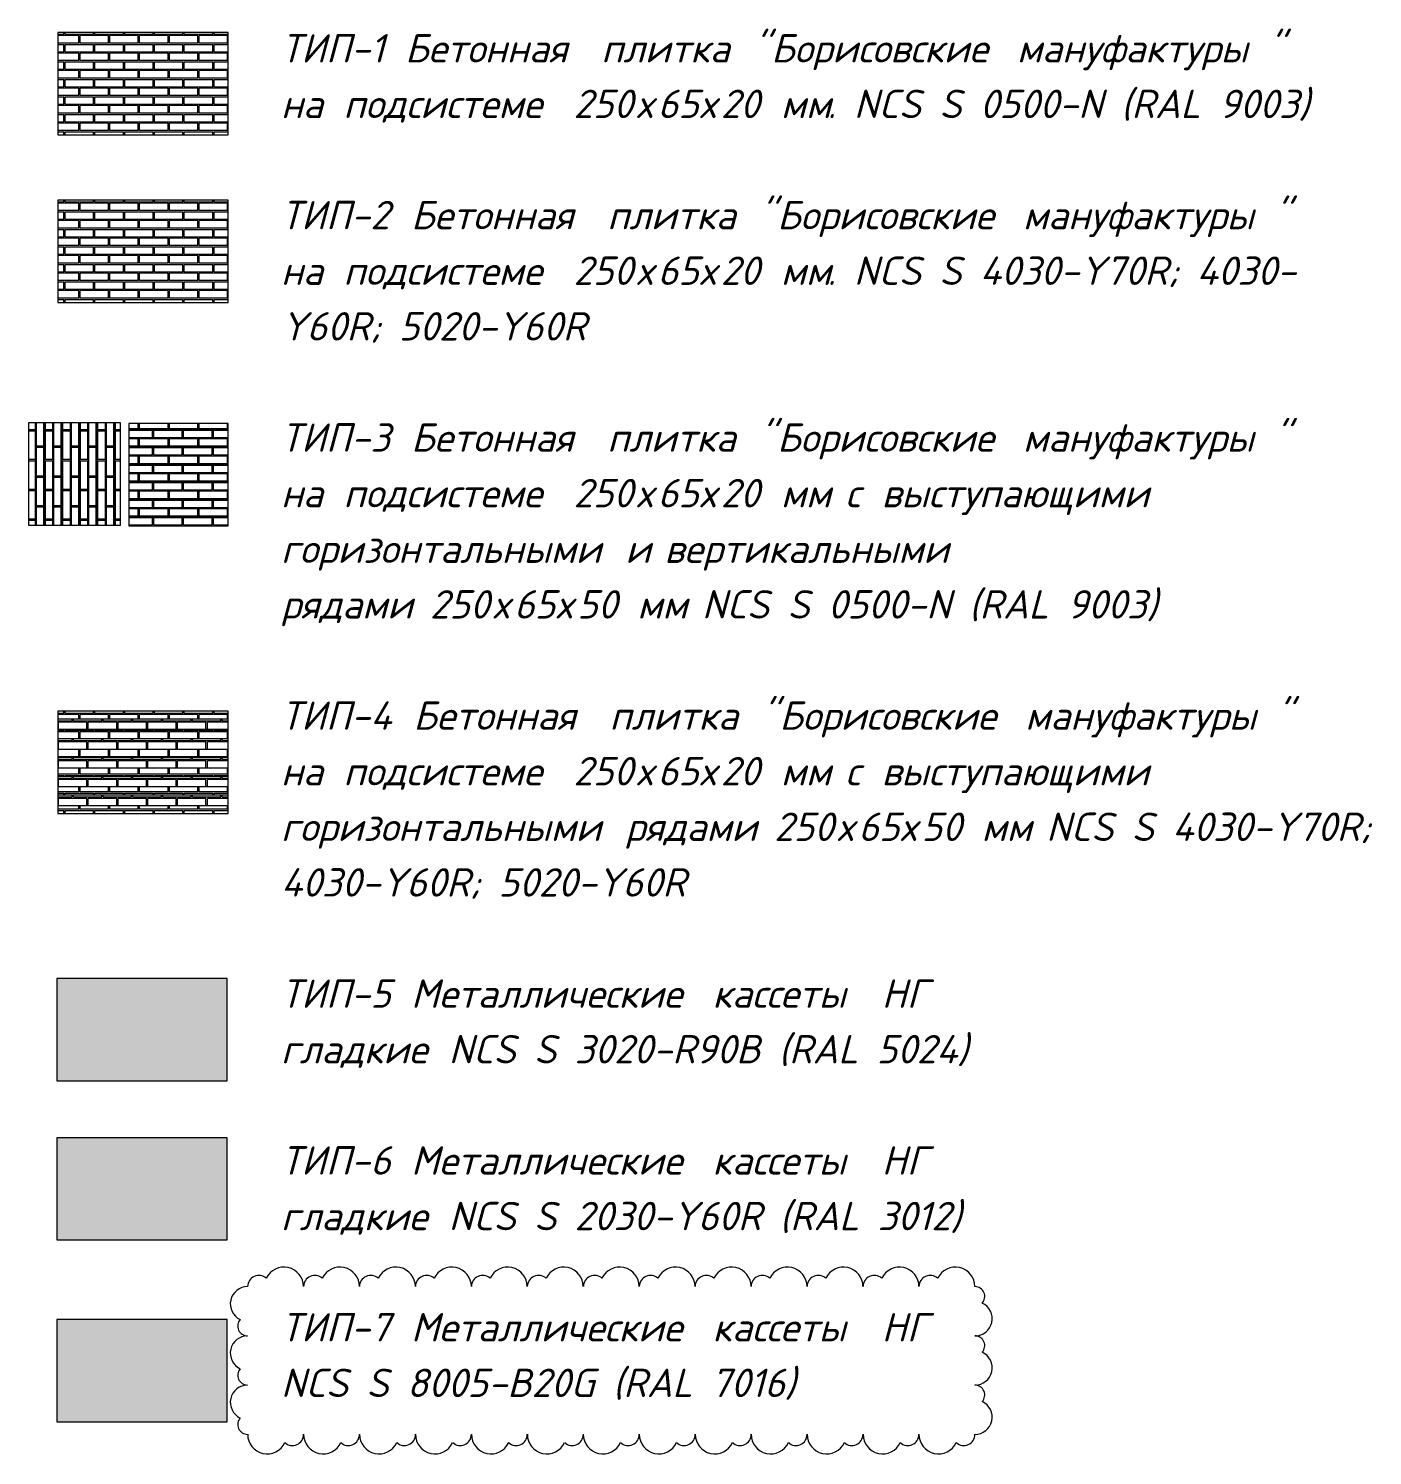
# Model space of a CAD drawing. Header units: millimetres. Extents: x 3914 to 443608, y -156176 to 78197.
# Drawn here: x 431782 to 443608, y -66014 to -53454 of the extents above; entities that cross this region are included whole.
import ezdxf

# ---------------------------------------------------------------- set-up
doc = ezdxf.new("R2010")
doc.units = ezdxf.units.MM
doc.layers.add('A-DETL-1', color=7, linetype='Continuous', lineweight=13)
doc.layers.add('G-ANNO-TEXT', color=7, linetype='Continuous', lineweight=9)
for name, color, linetype, lineweight, true_color in [('A-DETL-GENF-2', 7, 'Continuous', 9, 0xe1bc66), ('A-DETL-GENF-3', 7, 'Continuous', 9, 0x696a6b), ('A-DETL-GENF-4', 7, 'Continuous', 5, 0x646464), ('A-DETL-GENF-5', 9, 'Continuous', 5, 0x808080), ('A-DETL-GENF-7', 7, 'Continuous', 9, 0xffffff), ('G-ANNO-REVC', 1, 'Continuous', 20, 0xff0000)]:
    doc.layers.add(name, color=color, linetype=linetype, lineweight=lineweight, true_color=true_color)
doc.styles.add('ISOCPEUR_I_5', font='isocpeui.ttf', dxfattribs={"height": 125})

# ---------------------------------------------------------------- blocks, each defined once
blk = doc.blocks.new('Family - ___-39686415-АР2_Фасады_Условные обозначения')
at = {"layer": 'G-ANNO-REVC'}
for centre, radius, start, end in [((6189, -5502), 172, 0, 154.7912), ((6682, -5502), 172, 0, 154.7912), ((7174, -5502), 172, 0, 154.7912), ((7666, -5502), 172, 0, 154.7912), ((8158, -5502), 172, 0, 154.7912), ((8651, -5502), 172, 0, 154.7912), ((9143, -5502), 172, 0, 154.7912), ((9635, -5502), 172, 0, 154.7912), ((10128, -5502), 172, 0, 154.7912), ((10620, -5502), 172, 0, 154.7912), ((11112, -5502), 172, 0, 154.7912), ((11605, -5502), 172, 0, 154.7912), ((12097, -5502), 172, 0, 154.7912), ((5869, -5654), 152, 90, 244.7912), ((5968, -5502), 98.5, 48.1897, 180), ((6460, -5502), 98.5, 48.1897, 180), ((6952, -5502), 98.5, 48.1897, 180), ((7445, -5502), 98.5, 48.1897, 180), ((7937, -5502), 98.5, 48.1897, 180), ((8429, -5502), 98.5, 48.1897, 180), ((8922, -5502), 98.5, 48.1897, 180), ((9414, -5502), 98.5, 48.1897, 180), ((9906, -5502), 98.5, 48.1897, 180), ((10398, -5502), 98.5, 48.1897, 180), ((10891, -5502), 98.5, 48.1897, 180), ((11383, -5502), 98.5, 48.1897, 180), ((11875, -5502), 98.5, 48.1897, 180), ((12269, -5589), 86.7, 318.1897, 90), ((12269, -5784), 152, 270, 64.7912), ((5869, -5849), 86.7, 138.1897, 270), ((5869, -6087), 152, 90, 244.7912), ((12269, -6022), 86.7, 318.1897, 90), ((12269, -6217), 152, 270, 64.7912), ((5869, -6282), 86.7, 138.1897, 270), ((5869, -6521), 152, 90, 244.7912), ((12269, -6456), 86.7, 318.1897, 90), ((12269, -6651), 152, 270, 64.7912), ((5869, -6716), 86.7, 138.1897, 270), ((6042, -6802), 172, 180, 334.7912), ((6263, -6802), 98.5, 228.1897, 0), ((6534, -6802), 172, 180, 334.7912), ((6755, -6802), 98.5, 228.1897, 0), ((7026, -6802), 172, 180, 334.7912), ((7248, -6802), 98.5, 228.1897, 0), ((7518, -6802), 172, 180, 334.7912), ((7740, -6802), 98.5, 228.1897, 0), ((8011, -6802), 172, 180, 334.7912), ((8232, -6802), 98.5, 228.1897, 0), ((8503, -6802), 172, 180, 334.7912), ((8725, -6802), 98.5, 228.1897, 0), ((8995, -6802), 172, 180, 334.7912), ((9217, -6802), 98.5, 228.1897, 0), ((9488, -6802), 172, 180, 334.7912), ((9709, -6802), 98.5, 228.1897, 0), ((9980, -6802), 172, 180, 334.7912), ((10202, -6802), 98.5, 228.1897, 0), ((10472, -6802), 172, 180, 334.7912), ((10694, -6802), 98.5, 228.1897, 0), ((10965, -6802), 172, 180, 334.7912), ((11186, -6802), 98.5, 228.1897, 0), ((11457, -6802), 172, 180, 334.7912), ((11678, -6802), 98.5, 228.1897, 0), ((11949, -6802), 172, 180, 334.7912), ((12171, -6802), 98.5, 228.1897, 0)]:
    blk.add_arc(centre, radius, start, end, dxfattribs=at)

msp = doc.modelspace()

# ---------------------------------------------------------------- hatches: boundary and pattern name
at = {"layer": 'A-DETL-GENF-2'}
msp.add_hatch(color=256, dxfattribs=at).paths.add_polyline_path([(432031.3, -62717.3), (433531.3, -62717.3), (433531.3, -61817.3), (432031.3, -61817.3)], flags=0)
at = {"layer": 'A-DETL-GENF-3'}
msp.add_hatch(color=256, dxfattribs=at).paths.add_polyline_path([(432031.3, -64117.3), (433531.3, -64117.3), (433531.3, -63217.3), (432031.3, -63217.3)], flags=0)
at = {"layer": 'A-DETL-GENF-4'}
msp.add_hatch(color=256, dxfattribs=at).paths.add_polyline_path([(433502, -65717.3), (433531.3, -65717.3), (433531.3, -64817.3), (432031.3, -64817.3), (432031.3, -65717.3)], flags=0)
at = {"layer": 'A-DETL-GENF-5'}
h = msp.add_hatch(dxfattribs=at)
h.set_pattern_fill('FP_68', color=256, style=0, pattern_type=2)
h.set_pattern_definition([(180, (424363.64, -72393.34), (-2e-14, -154), [125, -137]), (90, (424363.64, -72458.34), (-262, 2e-14), [65, -89]), (180, (424363.64, -72458.34), (-2e-14, -154), [125, -137]), (90, (424375.64, -72458.34), (-262, 2e-14), [65, -89]), (180, (424500.64, -72458.34), (-2e-14, -154), [125, -137]), (180, (424500.64, -72393.34), (-2e-14, -154), [125, -137]), (90, (424244.64, -72381.34), (-262, 2e-14), [65, -89]), (90, (424494.64, -72381.34), (-262, 2e-14), [65, -89]), (0, (424244.64, -72381.34), (0, -154), [250, -12]), (0, (424244.64, -72316.34), (0, -154), [250, -12])])
h.paths.add_polyline_path([(433538.6, -55864.3), (433538.6, -54964.3), (432038.6, -54964.3), (432038.6, -55864.3)], flags=0)
h = msp.add_hatch(dxfattribs=at)
h.set_pattern_fill('FP_73', color=256, style=0, pattern_type=2)
h.set_pattern_definition([(270, (449022.37, -65658.54), (154, 9e-15), [125, -137]), (180, (449087.37, -65658.54), (-3e-14, -262), [65, -89]), (270, (449087.37, -65658.54), (154, 9e-15), [125, -137]), (180, (449087.37, -65646.54), (-3e-14, -262), [65, -89]), (270, (449087.37, -65521.54), (154, 9e-15), [125, -137]), (270, (449022.37, -65521.54), (154, 9e-15), [125, -137]), (180, (449010.37, -65777.54), (-3e-14, -262), [65, -89]), (180, (449010.37, -65527.54), (-3e-14, -262), [65, -89]), (90, (449010.37, -65777.54), (154, -9e-15), [250, -12]), (90, (448945.37, -65777.54), (154, -9e-15), [250, -12])])
h.paths.add_polyline_path([(432076.1, -57824.5), (432076.1, -56924.5), (431997.6, -56924.5), (431997.6, -57824.5), (432038.6, -57824.5)], flags=0)
h.paths.add_polyline_path([(431843.6, -57824.5), (431922.1, -57824.5), (431922.1, -56924.5), (431843.6, -56924.5)], flags=0)
h.paths.add_polyline_path([(432459.6, -57824.5), (432538.1, -57824.5), (432538.1, -56924.5), (432459.6, -56924.5)], flags=0)
h.paths.add_polyline_path([(432230.1, -57824.5), (432230.1, -56924.5), (432151.6, -56924.5), (432151.6, -57824.5)], flags=0)
h.paths.add_polyline_path([(432384.1, -57824.5), (432384.1, -56924.5), (432305.6, -56924.5), (432305.6, -57824.5)], flags=0)
h = msp.add_hatch(dxfattribs=at)
h.set_pattern_fill('FP_79', color=256, style=0, pattern_type=2)
h.set_pattern_definition([(180, (424881.88, -74159.77), (-2e-14, -154), [125, -137]), (90, (424881.88, -74224.77), (-262, 2e-14), [65, -89]), (180, (424881.88, -74224.77), (-2e-14, -154), [125, -137]), (90, (424893.88, -74224.77), (-262, 2e-14), [65, -89]), (180, (425018.88, -74224.77), (-2e-14, -154), [125, -137]), (180, (425018.88, -74159.77), (-2e-14, -154), [125, -137]), (90, (424762.88, -74147.77), (-262, 2e-14), [65, -89]), (90, (425012.88, -74147.77), (-262, 2e-14), [65, -89]), (0, (424762.88, -74147.77), (0, -154), [250, -12]), (0, (424762.88, -74082.77), (0, -154), [250, -12])])
h.paths.add_polyline_path([(432665.1, -57830.8), (433538.6, -57829.8), (433538.6, -57752.3), (432665.1, -57752.3), (432665.1, -57829.8)], flags=0)
h.paths.add_polyline_path([(433538.6, -57676.8), (433538.6, -57598.3), (432665.1, -57598.3), (432665.1, -57676.8)], flags=0)
h.paths.add_polyline_path([(432665.1, -57522.8), (433538.6, -57522.8), (433538.6, -57444.3), (432665.1, -57444.3)], flags=0)
h.paths.add_polyline_path([(432665.1, -57368.8), (433538.6, -57368.8), (433538.6, -57290.3), (432665.1, -57290.3)], flags=0)
h.paths.add_polyline_path([(432665.1, -57214.8), (433538.6, -57214.8), (433538.6, -57136.3), (432665.1, -57136.3)], flags=0)
h.paths.add_polyline_path([(432665.1, -57060.8), (433538.6, -57060.8), (433538.6, -56982.3), (432665.1, -56982.3)], flags=0)
h = msp.add_hatch(dxfattribs=at)
h.set_pattern_fill('FP_71', color=256, style=0, pattern_type=2)
h.set_pattern_definition([(180, (424363.64, -76893.34), (-2e-14, -154), [125, -137]), (90, (424363.64, -76958.34), (-262, 2e-14), [65, -89]), (180, (424363.64, -76958.34), (-2e-14, -154), [125, -137]), (90, (424375.64, -76958.34), (-262, 2e-14), [65, -89]), (180, (424500.64, -76958.34), (-2e-14, -154), [125, -137]), (180, (424500.64, -76893.34), (-2e-14, -154), [125, -137]), (90, (424244.64, -76881.34), (-262, 2e-14), [65, -89]), (90, (424494.64, -76881.34), (-262, 2e-14), [65, -89]), (0, (424244.64, -76881.34), (0, -154), [250, -12]), (0, (424244.64, -76816.34), (0, -154), [250, -12])])
h.paths.add_polyline_path([(432038.6, -60364.3), (433538.6, -60364.3), (433538.6, -60292.3), (432038.6, -60292.3)], flags=0)
h.paths.add_polyline_path([(432665.1, -60203.3), (433538.6, -60203.3), (433538.6, -60126.3), (432038.6, -60126.3), (432038.6, -60203.3)], flags=0)
h.paths.add_polyline_path([(432038.6, -60037.3), (433538.6, -60037.3), (433538.6, -59962.3), (432038.6, -59962.3)], flags=0)
h.paths.add_polyline_path([(432665.1, -59873.3), (433538.6, -59873.3), (433538.6, -59796.3), (432038.6, -59796.3), (432038.6, -59873.3)], flags=0)
h.paths.add_polyline_path([(433538.6, -59707.3), (433538.6, -59622.3), (432038.6, -59622.3), (432038.6, -59707.3), (432665.1, -59707.3)], flags=0)
h.paths.add_polyline_path([(433538.6, -59533.3), (433538.6, -59464.3), (432038.6, -59464.3), (432038.6, -59533.3), (432665.1, -59533.3)], flags=0)
h = msp.add_hatch(dxfattribs=at)
h.set_pattern_fill('FP_75', color=256, style=0, pattern_type=2)
h.set_pattern_definition([(180, (423911.65, -76962.34), (-2e-14, -154), [125, -137]), (90, (423911.65, -77027.34), (-262, 2e-14), [65, -89]), (180, (423911.65, -77027.34), (-2e-14, -154), [125, -137]), (90, (423923.65, -77027.34), (-262, 2e-14), [65, -89]), (180, (424048.65, -77027.34), (-2e-14, -154), [125, -137]), (180, (424048.65, -76962.34), (-2e-14, -154), [125, -137]), (90, (423792.65, -76950.34), (-262, 2e-14), [65, -89]), (90, (424042.65, -76950.34), (-262, 2e-14), [65, -89]), (0, (423792.65, -76950.34), (0, -154), [250, -12]), (0, (423792.65, -76885.34), (0, -154), [250, -12])])
h.paths.add_polyline_path([(432665.1, -59622.3), (433538.6, -59622.3), (433538.6, -59533.3), (432038.6, -59533.3), (432038.6, -59622.3)], flags=0)
h = msp.add_hatch(dxfattribs=at)
h.set_pattern_fill('FP_74', color=256, style=0, pattern_type=2)
h.set_pattern_definition([(180, (423911.65, -77136.34), (-2e-14, -154), [125, -137]), (90, (423911.65, -77201.34), (-262, 2e-14), [65, -89]), (180, (423911.65, -77201.34), (-2e-14, -154), [125, -137]), (90, (423923.65, -77201.34), (-262, 2e-14), [65, -89]), (180, (424048.65, -77201.34), (-2e-14, -154), [125, -137]), (180, (424048.65, -77136.34), (-2e-14, -154), [125, -137]), (90, (423792.65, -77124.34), (-262, 2e-14), [65, -89]), (90, (424042.65, -77124.34), (-262, 2e-14), [65, -89]), (0, (423792.65, -77124.34), (0, -154), [250, -12]), (0, (423792.65, -77059.34), (0, -154), [250, -12])])
h.paths.add_polyline_path([(433538.6, -59796.3), (433538.6, -59707.3), (432038.6, -59707.3), (432038.6, -59796.3), (432665.1, -59796.3)], flags=0)
h = msp.add_hatch(dxfattribs=at)
h.set_pattern_fill('FP_76', color=256, style=0, pattern_type=2)
h.set_pattern_definition([(180, (423911.65, -77302.34), (-2e-14, -154), [125, -137]), (90, (423911.65, -77367.34), (-262, 2e-14), [65, -89]), (180, (423911.65, -77367.34), (-2e-14, -154), [125, -137]), (90, (423923.65, -77367.34), (-262, 2e-14), [65, -89]), (180, (424048.65, -77367.34), (-2e-14, -154), [125, -137]), (180, (424048.65, -77302.34), (-2e-14, -154), [125, -137]), (90, (423792.65, -77290.34), (-262, 2e-14), [65, -89]), (90, (424042.65, -77290.34), (-262, 2e-14), [65, -89]), (0, (423792.65, -77290.34), (0, -154), [250, -12]), (0, (423792.65, -77225.34), (0, -154), [250, -12])])
h.paths.add_polyline_path([(432038.6, -59962.3), (433538.6, -59962.3), (433538.6, -59873.3), (432038.6, -59873.3)], flags=0)
h = msp.add_hatch(dxfattribs=at)
h.set_pattern_fill('FP_77', color=256, style=0, pattern_type=2)
h.set_pattern_definition([(180, (423911.65, -77466.34), (-2e-14, -154), [125, -137]), (90, (423911.65, -77531.34), (-262, 2e-14), [65, -89]), (180, (423911.65, -77531.34), (-2e-14, -154), [125, -137]), (90, (423923.65, -77531.34), (-262, 2e-14), [65, -89]), (180, (424048.65, -77531.34), (-2e-14, -154), [125, -137]), (180, (424048.65, -77466.34), (-2e-14, -154), [125, -137]), (90, (423792.65, -77454.34), (-262, 2e-14), [65, -89]), (90, (424042.65, -77454.34), (-262, 2e-14), [65, -89]), (0, (423792.65, -77454.34), (0, -154), [250, -12]), (0, (423792.65, -77389.34), (0, -154), [250, -12])])
h.paths.add_polyline_path([(432038.6, -60126.3), (433538.6, -60126.3), (433538.6, -60037.3), (432038.6, -60037.3)], flags=0)
h = msp.add_hatch(dxfattribs=at)
h.set_pattern_fill('FP_78', color=256, style=0, pattern_type=2)
h.set_pattern_definition([(180, (423911.65, -77632.34), (-2e-14, -154), [125, -137]), (90, (423911.65, -77697.34), (-262, 2e-14), [65, -89]), (180, (423911.65, -77697.34), (-2e-14, -154), [125, -137]), (90, (423923.65, -77697.34), (-262, 2e-14), [65, -89]), (180, (424048.65, -77697.34), (-2e-14, -154), [125, -137]), (180, (424048.65, -77632.34), (-2e-14, -154), [125, -137]), (90, (423792.65, -77620.34), (-262, 2e-14), [65, -89]), (90, (424042.65, -77620.34), (-262, 2e-14), [65, -89]), (0, (423792.65, -77620.34), (0, -154), [250, -12]), (0, (423792.65, -77555.34), (0, -154), [250, -12])])
h.paths.add_polyline_path([(432038.6, -60292.3), (433538.6, -60292.3), (433538.6, -60203.3), (432038.6, -60203.3)], flags=0)
at = {"layer": 'A-DETL-GENF-7'}
h = msp.add_hatch(dxfattribs=at)
h.set_pattern_fill('FP_69', color=256, style=0, pattern_type=2)
h.set_pattern_definition([(180, (424363.64, -70918.82), (-2e-14, -154), [125, -137]), (90, (424363.64, -70983.82), (-262, 2e-14), [65, -89]), (180, (424363.64, -70983.82), (-2e-14, -154), [125, -137]), (90, (424375.64, -70983.82), (-262, 2e-14), [65, -89]), (180, (424500.64, -70983.82), (-2e-14, -154), [125, -137]), (180, (424500.64, -70918.82), (-2e-14, -154), [125, -137]), (90, (424244.64, -70906.82), (-262, 2e-14), [65, -89]), (90, (424494.64, -70906.82), (-262, 2e-14), [65, -89]), (0, (424244.64, -70906.82), (0, -154), [250, -12]), (0, (424244.64, -70841.82), (0, -154), [250, -12])])
h.paths.add_polyline_path([(433538.6, -54389.8), (433538.6, -53489.8), (432038.6, -53489.8), (432038.6, -54389.8)], flags=0)
h = msp.add_hatch(dxfattribs=at)
h.set_pattern_fill('FP_72', color=256, style=0, pattern_type=2)
h.set_pattern_definition([(270, (448868.16, -65907.08), (154, 9e-15), [125, -137]), (180, (448933.16, -65907.08), (-3e-14, -262), [65, -89]), (270, (448933.16, -65907.08), (154, 9e-15), [125, -137]), (180, (448933.16, -65895.08), (-3e-14, -262), [65, -89]), (270, (448933.16, -65770.08), (154, 9e-15), [125, -137]), (270, (448868.16, -65770.08), (154, 9e-15), [125, -137]), (180, (448856.16, -66026.08), (-3e-14, -262), [65, -89]), (180, (448856.16, -65776.08), (-3e-14, -262), [65, -89]), (90, (448856.16, -66026.08), (154, -9e-15), [250, -12]), (90, (448791.16, -66026.08), (154, -9e-15), [250, -12])])
h.paths.add_polyline_path([(432151.6, -57824.5), (432151.6, -56924.5), (432076.1, -56924.5), (432076.1, -57824.5)], flags=0)
h.paths.add_polyline_path([(431843.6, -57824.5), (431843.6, -56924.5), (431782.3, -56924.5), (431782.3, -57824.5)], flags=0)
h.paths.add_polyline_path([(432592.6, -57824.5), (432592.6, -56924.5), (432538.1, -56924.5), (432538.1, -57824.5)], flags=0)
h.paths.add_polyline_path([(431922.1, -57824.5), (431997.6, -57824.5), (431997.6, -56924.5), (431922.1, -56924.5)], flags=0)
h.paths.add_polyline_path([(432459.6, -57824.5), (432459.6, -56924.5), (432384.1, -56924.5), (432384.1, -57824.5)], flags=0)
h.paths.add_polyline_path([(432305.6, -57824.5), (432305.6, -56924.5), (432230.1, -56924.5), (432230.1, -57824.5)], flags=0)
h = msp.add_hatch(dxfattribs=at)
h.set_pattern_fill('FP_70', color=256, style=0, pattern_type=2)
h.set_pattern_definition([(180, (424363.64, -74313.82), (-2e-14, -154), [125, -137]), (90, (424363.64, -74378.82), (-262, 2e-14), [65, -89]), (180, (424363.64, -74378.82), (-2e-14, -154), [125, -137]), (90, (424375.64, -74378.82), (-262, 2e-14), [65, -89]), (180, (424500.64, -74378.82), (-2e-14, -154), [125, -137]), (180, (424500.64, -74313.82), (-2e-14, -154), [125, -137]), (90, (424244.64, -74301.82), (-262, 2e-14), [65, -89]), (90, (424494.64, -74301.82), (-262, 2e-14), [65, -89]), (0, (424244.64, -74301.82), (0, -154), [250, -12]), (0, (424244.64, -74236.82), (0, -154), [250, -12])])
h.paths.add_polyline_path([(432665.1, -57752.3), (433538.6, -57752.3), (433538.6, -57676.8), (432665.1, -57676.8)], flags=0)
h.paths.add_polyline_path([(432665.1, -57598.3), (433538.6, -57598.3), (433538.6, -57522.8), (432665.1, -57522.8)], flags=0)
h.paths.add_polyline_path([(433538.6, -57444.3), (433538.6, -57368.8), (432665.1, -57368.8), (432665.1, -57444.3)], flags=0)
h.paths.add_polyline_path([(433538.6, -57290.3), (433538.6, -57214.8), (432665.1, -57214.8), (432665.1, -57290.3)], flags=0)
h.paths.add_polyline_path([(432665.1, -57136.3), (433538.6, -57136.3), (433538.6, -57060.8), (432665.1, -57060.8)], flags=0)
h.paths.add_polyline_path([(432665.1, -56982.3), (433538.6, -56982.3), (433538.6, -56929.8), (432665.1, -56929.8)], flags=0)

# ---------------------------------------------------------------- linework, layer by layer
at = {"layer": 'A-DETL-1'}
for p, q in [((433538.6, -53489.8), (432038.6, -53489.8)), ((432038.6, -53489.8), (432038.6, -54389.8)), ((433538.6, -54389.8), (433538.6, -53489.8)), ((432038.6, -54389.8), (433538.6, -54389.8)), ((433538.6, -54964.3), (432038.6, -54964.3)), ((432038.6, -54964.3), (432038.6, -55864.3)), ((433538.6, -55864.3), (433538.6, -54964.3)), ((432038.6, -55864.3), (433538.6, -55864.3)), ((431843.6, -56924.5), (431782.3, -56924.5)), ((431782.3, -56924.5), (431782.3, -57824.5)), ((431922.1, -56924.5), (431843.6, -56924.5)), ((431843.6, -56924.5), (431843.6, -57824.5)), ((431997.6, -56924.5), (431922.1, -56924.5)), ((431922.1, -57824.5), (431922.1, -56924.5)), ((432076.1, -56924.5), (431997.6, -56924.5)), ((431997.6, -56924.5), (431997.6, -57824.5)), ((432151.6, -56924.5), (432076.1, -56924.5)), ((432076.1, -57824.5), (432076.1, -56924.5)), ((432230.1, -56924.5), (432151.6, -56924.5)), ((432151.6, -56924.5), (432151.6, -57824.5)), ((432305.6, -56924.5), (432230.1, -56924.5)), ((432230.1, -57824.5), (432230.1, -56924.5)), ((432384.1, -56924.5), (432305.6, -56924.5)), ((432305.6, -56924.5), (432305.6, -57824.5)), ((432459.6, -56924.5), (432384.1, -56924.5)), ((432384.1, -57824.5), (432384.1, -56924.5)), ((432538.1, -56924.5), (432459.6, -56924.5)), ((432459.6, -56924.5), (432459.6, -57824.5)), ((432592.6, -56924.5), (432538.1, -56924.5)), ((432538.1, -57824.5), (432538.1, -56924.5)), ((432592.6, -57824.5), (432592.6, -56924.5)), ((433538.6, -56929.8), (432665.1, -56929.8)), ((432665.1, -56929.8), (432665.1, -56982.3)), ((433538.6, -56982.3), (432665.1, -56982.3)), ((432665.1, -56982.3), (432665.1, -57060.8)), ((433538.6, -56982.3), (433538.6, -56929.8)), ((433538.6, -57060.8), (433538.6, -56982.3)), ((432665.1, -57060.8), (432665.1, -57136.3)), ((432665.1, -57060.8), (433538.6, -57060.8)), ((433538.6, -57136.3), (432665.1, -57136.3)), ((432665.1, -57136.3), (432665.1, -57214.8)), ((433538.6, -57136.3), (433538.6, -57060.8)), ((433538.6, -57214.8), (433538.6, -57136.3)), ((432665.1, -57214.8), (432665.1, -57290.3)), ((432665.1, -57214.8), (433538.6, -57214.8)), ((433538.6, -57290.3), (433538.6, -57214.8)), ((433538.6, -57290.3), (432665.1, -57290.3)), ((432665.1, -57290.3), (432665.1, -57368.8)), ((432665.1, -57368.8), (432665.1, -57444.3)), ((432665.1, -57368.8), (433538.6, -57368.8)), ((433538.6, -57368.8), (433538.6, -57290.3)), ((433538.6, -57444.3), (433538.6, -57368.8)), ((433538.6, -57444.3), (432665.1, -57444.3)), ((432665.1, -57444.3), (432665.1, -57522.8)), ((432665.1, -57522.8), (432665.1, -57598.3)), ((432665.1, -57522.8), (433538.6, -57522.8)), ((433538.6, -57522.8), (433538.6, -57444.3)), ((433538.6, -57598.3), (433538.6, -57522.8)), ((433538.6, -57598.3), (432665.1, -57598.3)), ((432665.1, -57598.3), (432665.1, -57676.8)), ((433538.6, -57676.8), (433538.6, -57598.3)), ((432665.1, -57676.8), (432665.1, -57752.3)), ((432665.1, -57676.8), (433538.6, -57676.8)), ((433538.6, -57752.3), (432665.1, -57752.3)), ((432665.1, -57752.3), (432665.1, -57830.8)), ((433538.6, -57752.3), (433538.6, -57676.8)), ((433538.6, -57830.8), (433538.6, -57752.3)), ((431782.3, -57824.5), (431843.6, -57824.5)), ((431843.6, -57824.5), (431922.1, -57824.5)), ((431922.1, -57824.5), (431997.6, -57824.5)), ((431997.6, -57824.5), (432076.1, -57824.5)), ((432076.1, -57824.5), (432151.6, -57824.5)), ((432151.6, -57824.5), (432230.1, -57824.5)), ((432230.1, -57824.5), (432305.6, -57824.5)), ((432305.6, -57824.5), (432384.1, -57824.5)), ((432384.1, -57824.5), (432459.6, -57824.5)), ((432459.6, -57824.5), (432538.1, -57824.5)), ((432538.1, -57824.5), (432592.6, -57824.5)), ((432665.1, -57830.8), (433538.6, -57830.8)), ((433538.6, -59464.3), (432038.6, -59464.3)), ((432038.6, -59464.3), (432038.6, -59533.3)), ((433538.6, -59533.3), (432038.6, -59533.3)), ((432038.6, -59533.3), (432038.6, -59622.3)), ((433538.6, -59533.3), (433538.6, -59464.3)), ((433538.6, -59622.3), (433538.6, -59533.3)), ((432038.6, -59622.3), (432038.6, -59707.3)), ((432038.6, -59622.3), (433538.6, -59622.3)), ((433538.6, -59707.3), (433538.6, -59622.3)), ((433538.6, -59707.3), (432038.6, -59707.3)), ((432038.6, -59707.3), (432038.6, -59796.3)), ((433538.6, -59796.3), (433538.6, -59707.3)), ((432038.6, -59796.3), (432038.6, -59873.3)), ((432038.6, -59796.3), (433538.6, -59796.3)), ((433538.6, -59873.3), (432038.6, -59873.3)), ((432038.6, -59873.3), (432038.6, -59962.3)), ((433538.6, -59873.3), (433538.6, -59796.3)), ((433538.6, -59962.3), (433538.6, -59873.3)), ((432038.6, -59962.3), (432038.6, -60037.3)), ((432038.6, -59962.3), (433538.6, -59962.3)), ((433538.6, -60037.3), (432038.6, -60037.3)), ((432038.6, -60037.3), (432038.6, -60126.3)), ((433538.6, -60037.3), (433538.6, -59962.3)), ((433538.6, -60126.3), (433538.6, -60037.3)), ((432038.6, -60126.3), (432038.6, -60203.3)), ((432038.6, -60126.3), (433538.6, -60126.3)), ((433538.6, -60203.3), (433538.6, -60126.3)), ((433538.6, -60203.3), (432038.6, -60203.3)), ((432038.6, -60203.3), (432038.6, -60292.3)), ((433538.6, -60292.3), (433538.6, -60203.3)), ((432038.6, -60292.3), (432038.6, -60364.3)), ((432038.6, -60292.3), (433538.6, -60292.3)), ((432038.6, -60364.3), (433538.6, -60364.3)), ((433538.6, -60364.3), (433538.6, -60292.3)), ((433531.3, -61817.3), (432031.3, -61817.3)), ((432031.3, -61817.3), (432031.3, -62717.3)), ((433531.3, -62717.3), (433531.3, -61817.3)), ((432031.3, -62717.3), (433531.3, -62717.3)), ((433531.3, -63217.3), (432031.3, -63217.3)), ((432031.3, -63217.3), (432031.3, -64117.3)), ((433531.3, -64117.3), (433531.3, -63217.3)), ((432031.3, -64117.3), (433531.3, -64117.3)), ((433531.3, -64817.3), (432031.3, -64817.3)), ((432031.3, -64817.3), (432031.3, -65717.3)), ((433531.3, -65717.3), (433531.3, -64817.3)), ((432031.3, -65717.3), (433531.3, -65717.3))]:
    msp.add_line(p, q, dxfattribs=at)

# ---------------------------------------------------------------- block references
at = {"layer": 'G-ANNO-REVC'}
msp.add_blockref('Family - ___-39686415-АР2_Фасады_Условные обозначения', (427840.7, -59026.3), dxfattribs=at)

# ---------------------------------------------------------------- texts
at = {"layer": 'G-ANNO-TEXT', "char_height": 250, "attachment_point": 1, "style": 'ISOCPEUR_I_5'}
for s, insert, width in [('ТИП', (434003.4, -53502.8), 745.569), ('-1 ', (434618.6, -53502.8), 577.215), ('Бетонная', (435094.8, -53502.8), 1899.999), (' "', (437998.6, -53502.8), 384.81), ('Борисовские', (438316.1, -53502.8), 2429.113), ('\\fISOCPEUR|b0|i1|c204|p34|;"', (442688.4, -53502.8), 192.405), ('плитка', (436821.2, -53502.8), 1427.004), ('мануфактуры', (440479.1, -53502.8), 2677.636), (' 250', (436417.8, -53992.3), 865.822), ('65', (437317.3, -53992.3), 448.945), ('20 ', (437873, -53992.3), 641.35), ('. NCS S 0500-N (RAL 9003)', (438812.2, -53992.3), 5307.171), ('на', (434003.4, -53992.3), 472.996), ('подсистеме', (434552.4, -53992.3), 2260.759), ('\\fISOCPEUR|b0|i1|c204|p34|;х', (437132.1, -53992.3), 224.472), ('\\fISOCPEUR|b0|i1|c204|p34|;х', (437687.8, -53992.3), 224.473), ('мм', (438402.1, -53992.3), 497.046), ('ТИП', (434003.4, -54971.3), 745.569), ('-2 ', (434618.6, -54971.3), 641.35), ('Бетонная', (435147.8, -54971.3), 1899.999), (' "', (438051.6, -54971.3), 384.81), ('Борисовские', (438369.1, -54971.3), 2429.113), ('мануфактуры', (440532, -54971.3), 2677.636), ('\\fISOCPEUR|b0|i1|c204|p34|;"', (442741.3, -54971.3), 192.405), ('плитка', (436874.2, -54971.3), 1427.004), (' 250', (436417.8, -55460.7), 865.822), ('65', (437317.3, -55460.7), 448.945), ('20 ', (437873, -55460.7), 641.35), ('. NCS S 4030-Y70R; 4030-', (438812.2, -55460.7), 5218.986), ('на', (434003.4, -55460.7), 472.996), ('подсистеме', (434552.4, -55460.7), 2260.759), ('\\fISOCPEUR|b0|i1|c204|p34|;х', (437132.1, -55460.7), 224.472), ('\\fISOCPEUR|b0|i1|c204|p34|;х', (437687.8, -55460.7), 224.473), ('мм', (438402.1, -55460.7), 497.046), ('Y60R; 5020-Y60R', (434003.4, -55950.2), 3383.121), (' "', (438051.6, -56929.2), 384.81), ('\\fISOCPEUR|b0|i1|c204|p34|;"', (442741.3, -56929.2), 192.405), ('ТИП', (434003.4, -56929.2), 745.569), ('-3 ', (434618.6, -56929.2), 641.35), ('Бетонная', (435147.8, -56929.2), 1899.999), ('плитка', (436874.2, -56929.2), 1427.004), ('Борисовские', (438369.1, -56929.2), 2429.113), ('мануфактуры', (440532, -56929.2), 2677.636), ('на', (434003.4, -57418.7), 472.996), ('подсистеме', (434552.4, -57418.7), 2260.759), (' 250', (436417.8, -57418.7), 865.822), ('\\fISOCPEUR|b0|i1|c204|p34|;х', (437132.1, -57418.7), 224.472), ('65', (437317.3, -57418.7), 448.945), ('\\fISOCPEUR|b0|i1|c204|p34|;х', (437687.8, -57418.7), 224.473), ('20 ', (437873, -57418.7), 641.35), ('мм', (438402.1, -57418.7), 497.046), ('\\fISOCPEUR|b0|i1|c204|p34|;с', (438971, -57418.7), 192.405), ('выступающими', (439288.5, -57418.7), 2918.143), ('горизонтальными', (434003.4, -57908.1), 3479.324), ('\\fISOCPEUR|b0|i1|c204|p34|;и', (437032.9, -57908.1), 224.473), ('вертикальными', (437376.9, -57908.1), 3046.412), (' 250', (435154.4, -58397.6), 865.822), ('65', (436054, -58397.6), 448.945), ('50 ', (436609.6, -58397.6), 641.35), (' NCS S 0500-N (RAL 9003)', (437548.8, -58397.6), 5210.969), ('рядами', (434003.4, -58397.6), 1394.936), ('\\fISOCPEUR|b0|i1|c204|p34|;х', (435868.7, -58397.6), 224.472), ('\\fISOCPEUR|b0|i1|c204|p34|;х', (436424.4, -58397.6), 224.473), ('мм', (437138.7, -58397.6), 497.046), ('ТИП', (434003.4, -59376.6), 745.569), ('-4 ', (434618.6, -59376.6), 665.401), ('Бетонная', (435167.6, -59376.6), 1899.999), (' "', (438071.4, -59376.6), 384.81), ('Борисовские', (438388.9, -59376.6), 2429.113), ('мануфактуры', (440551.9, -59376.6), 2677.636), ('\\fISOCPEUR|b0|i1|c204|p34|;"', (442761.1, -59376.6), 192.405), ('плитка', (436894, -59376.6), 1427.004), (' 250', (436417.8, -59866.1), 865.822), ('65', (437317.3, -59866.1), 448.945), ('20 ', (437873, -59866.1), 641.35), ('на', (434003.4, -59866.1), 472.996), ('подсистеме', (434552.4, -59866.1), 2260.759), ('\\fISOCPEUR|b0|i1|c204|p34|;х', (437132.1, -59866.1), 224.472), ('\\fISOCPEUR|b0|i1|c204|p34|;х', (437687.8, -59866.1), 224.473), ('мм', (438402.1, -59866.1), 497.046), ('\\fISOCPEUR|b0|i1|c204|p34|;с', (438971, -59866.1), 192.405), ('выступающими', (439288.5, -59866.1), 2918.143), ('горизонтальными', (434003.4, -60355.5), 3479.324), (' 250', (438183.8, -60355.5), 865.822), ('65', (439083.4, -60355.5), 448.945), ('50 ', (439639.1, -60355.5), 641.35), (' NCS S 4030-Y70R; ', (440578.3, -60355.5), 3976.37), ('рядами', (437032.9, -60355.5), 1394.936), ('\\fISOCPEUR|b0|i1|c204|p34|;х', (438898.2, -60355.5), 224.472), ('\\fISOCPEUR|b0|i1|c204|p34|;х', (439453.8, -60355.5), 224.473), ('мм', (440168.2, -60355.5), 497.046), ('4030-Y60R; 5020-Y60R', (434003.4, -60845), 4529.534), ('ТИП', (434003.4, -61824), 745.569), ('-5 ', (434618.6, -61824), 641.35), ('Металлические', (435147.8, -61824), 3022.362), ('кассеты', (437800.2, -61824), 1611.392), ('НГ', (439288.5, -61824), 472.996), (' NCS S 3020-R90B (RAL 5024)', (435319.7, -62313.4), 5932.487), ('гладкие', (434003.4, -62313.4), 1595.358), ('ТИП', (434003.4, -63292.4), 745.569), ('-6 ', (434618.6, -63292.4), 641.35), ('Металлические', (435147.8, -63292.4), 3022.362), ('НГ', (439288.5, -63292.4), 472.996), ('кассеты', (437800.2, -63292.4), 1611.392), (' NCS S 2030-Y60R (RAL 3012)', (435319.7, -63781.9), 5876.369), ('гладкие', (434003.4, -63781.9), 1595.358), ('ТИП', (434003.4, -64760.8), 745.569), ('-7 ', (434618.6, -64760.8), 641.35), ('Металлические', (435147.8, -64760.8), 3022.362), ('НГ', (439288.5, -64760.8), 472.996), ('кассеты', (437800.2, -64760.8), 1611.392), ('NCS S 8005-B20G (RAL 7016)', (434003.4, -65250.3), 5651.897)]:
    msp.add_mtext(s, dxfattribs=dict(at, insert=insert, width=width))

doc.saveas('drawing.dxf')
